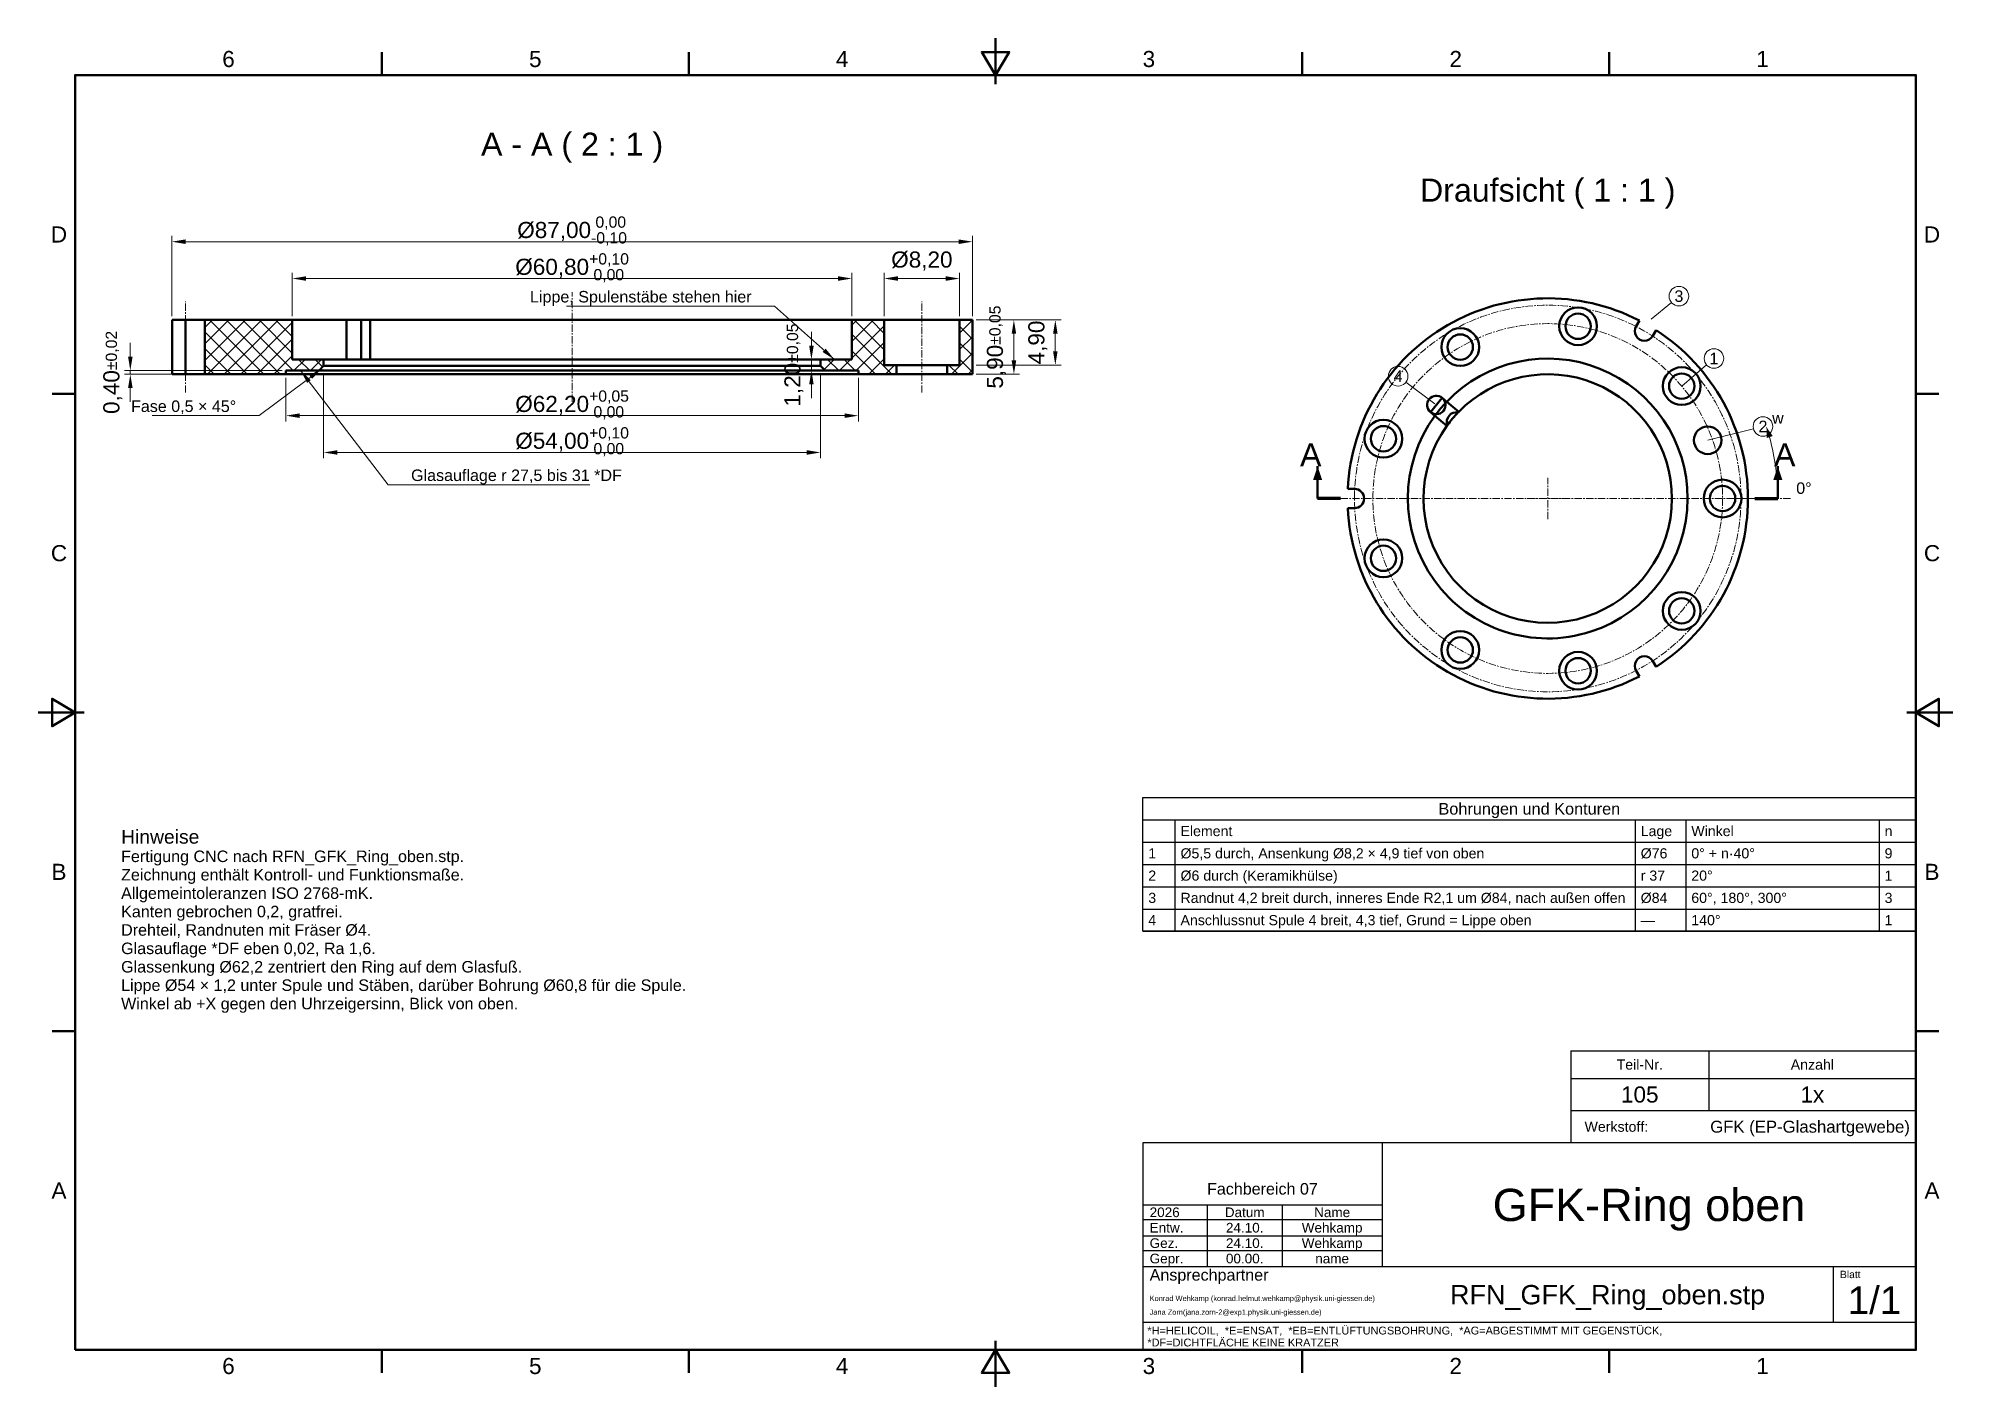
# Model space of a CAD drawing. Header units: millimetres. Extents: x 2 to 418, y 2 to 295.
import ezdxf
from ezdxf.enums import TextEntityAlignment as Align

# ---------------------------------------------------------------- set-up
doc = ezdxf.new("R2010")
doc.units = ezdxf.units.MM
doc.linetypes.add('CENTER2', pattern=[2.541, 1.587, -0.318, 0.318, -0.318])
for name, color, linetype, lineweight in [('BEMASSUNG', 7, 'Continuous', 18), ('MITTELLINIE', 7, 'CENTER2', 18), ('RAHMEN', 7, 'Continuous', 50), ('SCHNITTLINIE', 7, 'Continuous', 50), ('SCHRAFFUR', 7, 'Continuous', 18), ('SCHRIFTFELD', 7, 'Continuous', 25), ('SICHTKANTE', 7, 'Continuous', 50), ('TEXT', 7, 'Continuous', 18)]:
    doc.layers.add(name, color=color, linetype=linetype, lineweight=lineweight)
doc.styles.add('ISO', font='arial.ttf')
doc.dimstyles.new('RFN', dxfattribs={"dimtxt": 3.5, "dimasz": 3, "dimexe": 1.25, "dimexo": 0.8, "dimgap": 0.8, "dimtad": 1, "dimzin": 0, "dimtxsty": 'ISO', "dimcen": 0, "dimclrd": 7, "dimclre": 7, "dimclrt": 7, "dimadec": 1, "dimazin": 3, "dimtfac": 1, "dimtmove": 0, "dimatfit": 3, "dimtolj": 1, "dimtzin": 0, "dimlwd": 18, "dimlwe": 18})

msp = doc.modelspace()

# ---------------------------------------------------------------- hatches: boundary and pattern name
at = {"layer": 'SCHRAFFUR'}
h = msp.add_hatch(dxfattribs=at)
h.set_pattern_fill('ANSI37', scale=0.8)
h.paths.add_polyline_path([(55.8, 222.8), (63, 222.8), (55.8, 222.8), (55.8, 222), (38.2, 222), (38.2, 233.8), (57.2, 233.8), (57.2, 225.2), (64, 225.2), (64, 223.8), (63, 222.8)])
h = msp.add_hatch(dxfattribs=at)
h.set_pattern_fill('ANSI37', scale=0.8)
h.paths.add_polyline_path([(172, 225.2), (172, 223.8), (172, 225.2), (178.8, 225.2), (178.8, 233.8), (185.8, 233.8), (185.8, 224), (188.5, 224), (188.5, 222), (180.2, 222), (180.2, 222.8), (173, 222.8), (172, 223.8)])
h = msp.add_hatch(dxfattribs=at)
h.set_pattern_fill('ANSI37', scale=0.8)
h.paths.add_polyline_path([(199.5, 222), (205, 222), (199.5, 222), (199.5, 224), (202.2, 224), (202.2, 233.8), (205, 233.8), (205, 222)])

# ---------------------------------------------------------------- linework, layer by layer
at = {"layer": 'BEMASSUNG'}
for p, q in [((352.5, 233.971), (356.868, 237.611)), ((158, 236.8), (116.75, 236.8)), ((359.11, 219.426), (364.496, 224.043)), ((305.487, 215.569), (299.187, 220.294)), ((46, 213), (26.75, 213)), ((364.769, 207.655), (374.707, 210.139)), ((82, 198), (121.875, 198))]:
    msp.add_line(p, q, dxfattribs=at)
for centre in [(358.5, 238.971), (366.11, 225.426), (297.487, 221.569), (376.769, 210.655)]:
    msp.add_circle(centre, 2.125, dxfattribs=at)
msp.add_arc((330, 195), 50, 3, 18, dxfattribs=at)
msp.add_solid([(377.553, 210.451), (378.898, 208.575), (377.567, 208.142)], dxfattribs=at)
at = {"layer": 'MITTELLINIE'}
for p, q in [((34, 218), (34, 237.8)), ((118, 216), (118, 239.8)), ((194, 218), (194, 237.8)), ((330, 190.5), (330, 199.5)), ((285, 195), (375, 195)), ((325.5, 195), (334.5, 195)), ((371, 195), (383, 195))]:
    msp.add_line(p, q, dxfattribs=at)
for radius in [42, 38]:
    msp.add_circle((330, 195), radius, dxfattribs=at)
at = {"layer": 'RAHMEN'}
for p, q in [((76.667, 287), (76.667, 292)), ((143.333, 287), (143.333, 292)), ((210, 295), (210, 285)), ((210, 287), (210, 292)), ((276.667, 287), (276.667, 292)), ((343.333, 287), (343.333, 292)), ((10, 217.75), (5, 217.75)), ((410, 217.75), (415, 217.75)), ((2, 148.5), (12, 148.5)), ((10, 148.5), (5, 148.5)), ((418, 148.5), (408, 148.5)), ((410, 148.5), (415, 148.5)), ((10, 79.25), (5, 79.25)), ((410, 79.25), (415, 79.25)), ((76.667, 10), (76.667, 5)), ((143.333, 10), (143.333, 5)), ((210, 2), (210, 12)), ((210, 10), (210, 5)), ((276.667, 10), (276.667, 5)), ((343.333, 10), (343.333, 5))]:
    msp.add_line(p, q, dxfattribs=at)
for points in [[(210, 287), (213, 292), (207, 292)], [(10, 10), (410, 10), (410, 287), (10, 287)], [(10, 148.5), (5, 151.5), (5, 145.5)], [(410, 148.5), (415, 145.5), (415, 151.5)], [(210, 10), (207, 5), (213, 5)]]:
    msp.add_lwpolyline(points, close=True, dxfattribs=at)
at = {"layer": 'SCHNITTLINIE'}
for p, q in [((280, 195), (280, 202)), ((380, 195), (380, 202))]:
    msp.add_line(p, q, dxfattribs=at)
at = {"layer": 'SCHNITTLINIE', "lineweight": 70}
for p, q in [((285, 195), (280, 195)), ((375, 195), (380, 195))]:
    msp.add_line(p, q, dxfattribs=at)
at = {"layer": 'SCHNITTLINIE'}
for points in [[(280, 202), (281, 199), (279, 199)], [(380, 202), (381, 199), (379, 199)]]:
    msp.add_solid(points, dxfattribs=at)
at = {"layer": 'SCHRIFTFELD'}
for p, q in [((242, 125.16), (410, 125.16)), ((249, 125.16), (249, 100.96)), ((349, 125.16), (349, 100.96)), ((360, 125.16), (360, 100.96)), ((402, 125.16), (402, 100.96)), ((242, 120.32), (410, 120.32)), ((242, 115.48), (410, 115.48)), ((242, 110.64), (410, 110.64)), ((242, 105.8), (410, 105.8)), ((242, 100.96), (410, 100.96)), ((335, 75), (410, 75)), ((335, 75), (335, 55)), ((365, 75), (365, 62)), ((335, 69), (410, 69)), ((335, 62), (410, 62)), ((294, 55), (294, 28.1)), ((242, 41.5), (294, 41.5)), ((242, 38.3), (294, 38.3)), ((256, 41.5), (256, 28.1)), ((272.3, 41.5), (272.3, 28.1)), ((242, 34.8), (294, 34.8)), ((242, 31.6), (294, 31.6)), ((242, 28.1), (410, 28.1)), ((392, 28.1), (392, 16)), ((242, 16), (410, 16))]:
    msp.add_line(p, q, dxfattribs=at)
for points in [[(242, 130), (410, 130), (410, 100.96), (242, 100.96)], [(242, 10), (410, 10), (410, 55), (242, 55)]]:
    msp.add_lwpolyline(points, close=True, dxfattribs=at)
at = {"layer": 'SICHTKANTE'}
for p, q in [((34, 233.8), (31.101, 233.8)), ((31.101, 222), (31.101, 233.8)), ((34, 222), (34, 233.8)), ((38.2, 222), (38.2, 233.8)), ((38.2, 233.8), (57.2, 233.8)), ((57.2, 233.8), (57.2, 225.2)), ((68.954, 233.8), (68.954, 225.2)), ((74.097, 233.8), (72.157, 233.8)), ((72.157, 225.2), (72.157, 233.8)), ((74.097, 233.8), (74.097, 225.2)), ((178.8, 233.8), (178.8, 225.2)), ((178.8, 233.8), (185.8, 233.8)), ((185.8, 224), (185.8, 233.8)), ((202.2, 233.8), (205, 233.8)), ((202.2, 224), (202.2, 233.8)), ((205, 222), (205, 233.8)), ((349.181, 232.423), (349.906, 233.678)), ((352.819, 230.323), (353.543, 231.578)), ((57.2, 225.2), (64, 225.2)), ((64, 225.2), (64, 223.8)), ((172, 225.2), (172, 223.8)), ((172, 225.2), (178.8, 225.2)), ((31.101, 222), (34, 222)), ((55.8, 222), (38.2, 222)), ((63, 222.8), (55.8, 222.8)), ((55.8, 222.8), (55.8, 222)), ((64, 223.8), (63, 222.8)), ((172, 223.8), (173, 222.8)), ((180.2, 222.8), (173, 222.8)), ((180.2, 222.8), (180.2, 222)), ((188.5, 222), (180.2, 222)), ((185.8, 224), (188.5, 224)), ((188.5, 222), (188.5, 224)), ((199.5, 224), (202.2, 224)), ((199.5, 222), (199.5, 224)), ((205, 222), (199.5, 222)), ((304.507, 213.78), (307.079, 216.844)), ((308.048, 216.03), (307.079, 216.844)), ((305.477, 212.966), (304.507, 213.78)), ((308.088, 210.775), (305.477, 212.966)), ((310.659, 213.84), (308.048, 216.03)), ((288, 197.1), (286.551, 197.1)), ((288, 192.9), (286.551, 192.9)), ((352.819, 159.677), (353.543, 158.422)), ((349.181, 157.577), (349.906, 156.322))]:
    msp.add_line(p, q, dxfattribs=at)
for points in [[(38.2, 233.8), (38.192, 233.8), (38.185, 233.8), (38.177, 233.8), (38.16, 233.8), (38.137, 233.8), (38.114, 233.8), (38.089, 233.8), (38.051, 233.8), (38.013, 233.8), (37.975, 233.8), (37.927, 233.8), (37.874, 233.8), (37.822, 233.8), (37.765, 233.8), (37.699, 233.8), (37.632, 233.8), (37.566, 233.8), (37.488, 233.8), (37.409, 233.8), (37.329, 233.8), (37.244, 233.8), (37.153, 233.8), (37.061, 233.8), (36.97, 233.8), (36.867, 233.8), (36.765, 233.8), (36.663, 233.8), (36.555, 233.8), (36.443, 233.8), (36.331, 233.8), (36.217, 233.8), (36.097, 233.8), (35.977, 233.8), (35.857, 233.8), (35.732, 233.8), (35.605, 233.8), (35.478, 233.8), (35.349, 233.8), (35.217, 233.8), (35.085, 233.8), (34.953, 233.8), (34.819, 233.8), (34.683, 233.8), (34.548, 233.8), (34.411, 233.8), (34.274, 233.8), (34.137, 233.8), (34, 233.8)], [(68.954, 233.8), (68.496, 233.8), (68.037, 233.8), (67.578, 233.8), (67.137, 233.8), (66.709, 233.8), (66.28, 233.8), (65.856, 233.8), (65.459, 233.8), (65.061, 233.8), (64.664, 233.8), (64.289, 233.8), (63.923, 233.8), (63.557, 233.8), (63.201, 233.8), (62.868, 233.8), (62.535, 233.8), (62.202, 233.8), (61.897, 233.8), (61.597, 233.8), (61.297, 233.8), (61.012, 233.8), (60.745, 233.8), (60.479, 233.8), (60.213, 233.8), (59.981, 233.8), (59.75, 233.8), (59.518, 233.8), (59.306, 233.8), (59.109, 233.8), (58.912, 233.8), (58.721, 233.8), (58.559, 233.8), (58.397, 233.8), (58.236, 233.8), (58.099, 233.8), (57.973, 233.8), (57.847, 233.8), (57.731, 233.8), (57.641, 233.8), (57.551, 233.8), (57.461, 233.8), (57.401, 233.8), (57.347, 233.8), (57.293, 233.8), (57.254, 233.8), (57.236, 233.8), (57.218, 233.8), (57.2, 233.8)], [(72.157, 233.8), (72.101, 233.8), (72.045, 233.8), (71.989, 233.8), (71.931, 233.8), (71.873, 233.8), (71.814, 233.8), (71.755, 233.8), (71.694, 233.8), (71.633, 233.8), (71.572, 233.8), (71.509, 233.8), (71.446, 233.8), (71.383, 233.8), (71.319, 233.8), (71.254, 233.8), (71.189, 233.8), (71.124, 233.8), (71.057, 233.8), (70.991, 233.8), (70.924, 233.8), (70.857, 233.8), (70.788, 233.8), (70.72, 233.8), (70.652, 233.8), (70.583, 233.8), (70.513, 233.8), (70.444, 233.8), (70.374, 233.8), (70.304, 233.8), (70.234, 233.8), (70.163, 233.8), (70.092, 233.8), (70.021, 233.8), (69.951, 233.8), (69.879, 233.8), (69.808, 233.8), (69.737, 233.8), (69.666, 233.8), (69.594, 233.8), (69.523, 233.8), (69.451, 233.8), (69.38, 233.8), (69.309, 233.8), (69.238, 233.8), (69.167, 233.8), (69.096, 233.8), (69.025, 233.8), (68.954, 233.8)], [(178.8, 233.8), (178.545, 233.8), (178.29, 233.8), (178.035, 233.8), (177.492, 233.8), (176.734, 233.8), (175.976, 233.8), (175.149, 233.8), (173.91, 233.8), (172.671, 233.8), (171.432, 233.8), (169.875, 233.8), (168.19, 233.8), (166.506, 233.8), (164.708, 233.8), (162.626, 233.8), (160.545, 233.8), (158.463, 233.8), (156.093, 233.8), (153.674, 233.8), (151.255, 233.8), (148.722, 233.8), (146.036, 233.8), (143.35, 233.8), (140.664, 233.8), (137.788, 233.8), (134.911, 233.8), (132.035, 233.8), (129.097, 233.8), (126.114, 233.8), (123.13, 233.8), (120.143, 233.8), (117.138, 233.8), (114.133, 233.8), (111.127, 233.8), (108.168, 233.8), (105.228, 233.8), (102.287, 233.8), (99.39, 233.8), (96.599, 233.8), (93.808, 233.8), (91.017, 233.8), (88.423, 233.8), (85.862, 233.8), (83.301, 233.8), (80.87, 233.8), (78.612, 233.8), (76.354, 233.8), (74.097, 233.8)], [(202.2, 233.8), (202.14, 233.8), (202.08, 233.8), (202.02, 233.8), (201.893, 233.8), (201.716, 233.8), (201.54, 233.8), (201.347, 233.8), (201.062, 233.8), (200.777, 233.8), (200.492, 233.8), (200.141, 233.8), (199.762, 233.8), (199.383, 233.8), (198.983, 233.8), (198.53, 233.8), (198.076, 233.8), (197.623, 233.8), (197.125, 233.8), (196.619, 233.8), (196.114, 233.8), (195.597, 233.8), (195.064, 233.8), (194.532, 233.8), (194, 233.8), (193.468, 233.8), (192.936, 233.8), (192.403, 233.8), (191.886, 233.8), (191.381, 233.8), (190.875, 233.8), (190.377, 233.8), (189.924, 233.8), (189.47, 233.8), (189.017, 233.8), (188.617, 233.8), (188.238, 233.8), (187.859, 233.8), (187.508, 233.8), (187.223, 233.8), (186.938, 233.8), (186.653, 233.8), (186.46, 233.8), (186.284, 233.8), (186.107, 233.8), (185.98, 233.8), (185.92, 233.8), (185.86, 233.8), (185.8, 233.8)], [(74.176, 225.2), (73.779, 225.2), (73.381, 225.2), (72.984, 225.2), (72.602, 225.2), (72.231, 225.2), (71.859, 225.2), (71.492, 225.2), (71.148, 225.2), (70.804, 225.2), (70.459, 225.2), (70.135, 225.2), (69.818, 225.2), (69.502, 225.2), (69.193, 225.2), (68.905, 225.2), (68.616, 225.2), (68.328, 225.2), (68.064, 225.2), (67.804, 225.2), (67.545, 225.2), (67.298, 225.2), (67.068, 225.2), (66.837, 225.2), (66.607, 225.2), (66.406, 225.2), (66.206, 225.2), (66.005, 225.2), (65.822, 225.2), (65.652, 225.2), (65.481, 225.2), (65.315, 225.2), (65.176, 225.2), (65.036, 225.2), (64.896, 225.2), (64.778, 225.2), (64.669, 225.2), (64.56, 225.2), (64.46, 225.2), (64.382, 225.2), (64.304, 225.2), (64.226, 225.2), (64.174, 225.2), (64.127, 225.2), (64.08, 225.2), (64.047, 225.2), (64.031, 225.2), (64.016, 225.2), (64, 225.2)], [(74.454, 225.2), (74.448, 225.2), (74.442, 225.2), (74.437, 225.2), (74.431, 225.2), (74.425, 225.2), (74.419, 225.2), (74.413, 225.2), (74.408, 225.2), (74.402, 225.2), (74.396, 225.2), (74.39, 225.2), (74.384, 225.2), (74.378, 225.2), (74.373, 225.2), (74.367, 225.2), (74.361, 225.2), (74.355, 225.2), (74.349, 225.2), (74.344, 225.2), (74.338, 225.2), (74.332, 225.2), (74.326, 225.2), (74.32, 225.2), (74.315, 225.2), (74.309, 225.2), (74.303, 225.2), (74.297, 225.2), (74.292, 225.2), (74.286, 225.2), (74.28, 225.2), (74.274, 225.2), (74.268, 225.2), (74.263, 225.2), (74.257, 225.2), (74.251, 225.2), (74.245, 225.2), (74.24, 225.2), (74.234, 225.2), (74.228, 225.2), (74.222, 225.2), (74.216, 225.2), (74.211, 225.2), (74.205, 225.2), (74.199, 225.2), (74.193, 225.2), (74.188, 225.2), (74.182, 225.2), (74.176, 225.2)], [(78.99, 225.2), (78.889, 225.2), (78.787, 225.2), (78.686, 225.2), (78.586, 225.2), (78.485, 225.2), (78.385, 225.2), (78.285, 225.2), (78.186, 225.2), (78.087, 225.2), (77.987, 225.2), (77.889, 225.2), (77.791, 225.2), (77.692, 225.2), (77.595, 225.2), (77.497, 225.2), (77.4, 225.2), (77.303, 225.2), (77.207, 225.2), (77.111, 225.2), (77.015, 225.2), (76.919, 225.2), (76.824, 225.2), (76.729, 225.2), (76.634, 225.2), (76.54, 225.2), (76.446, 225.2), (76.351, 225.2), (76.258, 225.2), (76.165, 225.2), (76.072, 225.2), (75.979, 225.2), (75.887, 225.2), (75.795, 225.2), (75.704, 225.2), (75.612, 225.2), (75.522, 225.2), (75.431, 225.2), (75.34, 225.2), (75.251, 225.2), (75.161, 225.2), (75.071, 225.2), (74.982, 225.2), (74.894, 225.2), (74.805, 225.2), (74.717, 225.2), (74.629, 225.2), (74.542, 225.2), (74.454, 225.2)], [(79.318, 225.2), (79.312, 225.2), (79.305, 225.2), (79.298, 225.2), (79.291, 225.2), (79.284, 225.2), (79.277, 225.2), (79.27, 225.2), (79.263, 225.2), (79.257, 225.2), (79.25, 225.2), (79.243, 225.2), (79.236, 225.2), (79.229, 225.2), (79.222, 225.2), (79.215, 225.2), (79.209, 225.2), (79.202, 225.2), (79.195, 225.2), (79.188, 225.2), (79.181, 225.2), (79.174, 225.2), (79.167, 225.2), (79.161, 225.2), (79.154, 225.2), (79.147, 225.2), (79.14, 225.2), (79.133, 225.2), (79.126, 225.2), (79.12, 225.2), (79.113, 225.2), (79.106, 225.2), (79.099, 225.2), (79.092, 225.2), (79.085, 225.2), (79.079, 225.2), (79.072, 225.2), (79.065, 225.2), (79.058, 225.2), (79.051, 225.2), (79.044, 225.2), (79.038, 225.2), (79.031, 225.2), (79.024, 225.2), (79.017, 225.2), (79.01, 225.2), (79.004, 225.2), (78.997, 225.2), (78.99, 225.2)], [(172, 225.2), (171.775, 225.2), (171.55, 225.2), (171.325, 225.2), (170.846, 225.2), (170.178, 225.2), (169.509, 225.2), (168.78, 225.2), (167.687, 225.2), (166.594, 225.2), (165.501, 225.2), (164.127, 225.2), (162.64, 225.2), (161.154, 225.2), (159.567, 225.2), (157.73, 225.2), (155.893, 225.2), (154.056, 225.2), (151.963, 225.2), (149.828, 225.2), (147.692, 225.2), (145.455, 225.2), (143.083, 225.2), (140.71, 225.2), (138.337, 225.2), (135.795, 225.2), (133.253, 225.2), (130.71, 225.2), (128.113, 225.2), (125.474, 225.2), (122.835, 225.2), (120.193, 225.2), (117.532, 225.2), (114.872, 225.2), (112.211, 225.2), (109.59, 225.2), (106.984, 225.2), (104.378, 225.2), (101.809, 225.2), (99.332, 225.2), (96.855, 225.2), (94.378, 225.2), (92.073, 225.2), (89.796, 225.2), (87.519, 225.2), (85.355, 225.2), (83.343, 225.2), (81.331, 225.2), (79.318, 225.2)], [(38.2, 222), (38.192, 222), (38.185, 222), (38.177, 222), (38.16, 222), (38.137, 222), (38.114, 222), (38.089, 222), (38.051, 222), (38.013, 222), (37.975, 222), (37.927, 222), (37.874, 222), (37.822, 222), (37.765, 222), (37.699, 222), (37.632, 222), (37.566, 222), (37.488, 222), (37.409, 222), (37.329, 222), (37.244, 222), (37.153, 222), (37.061, 222), (36.97, 222), (36.867, 222), (36.765, 222), (36.663, 222), (36.555, 222), (36.443, 222), (36.331, 222), (36.217, 222), (36.097, 222), (35.977, 222), (35.857, 222), (35.732, 222), (35.605, 222), (35.478, 222), (35.349, 222), (35.217, 222), (35.085, 222), (34.953, 222), (34.819, 222), (34.683, 222), (34.548, 222), (34.411, 222), (34.274, 222), (34.137, 222), (34, 222)], [(180.2, 222), (179.745, 222), (179.29, 222), (178.835, 222), (177.874, 222), (176.532, 222), (175.19, 222), (173.731, 222), (171.57, 222), (169.409, 222), (167.247, 222), (164.578, 222), (161.705, 222), (158.833, 222), (155.798, 222), (152.359, 222), (148.919, 222), (145.479, 222), (141.701, 222), (137.866, 222), (134.032, 222), (130.111, 222), (126.074, 222), (122.037, 222), (118, 222), (113.963, 222), (109.926, 222), (105.889, 222), (101.968, 222), (98.134, 222), (94.299, 222), (90.521, 222), (87.081, 222), (83.641, 222), (80.202, 222), (77.167, 222), (74.295, 222), (71.422, 222), (68.753, 222), (66.591, 222), (64.43, 222), (62.269, 222), (60.81, 222), (59.468, 222), (58.126, 222), (57.165, 222), (56.71, 222), (56.255, 222), (55.8, 222)], [(173, 222.8), (172.598, 222.8), (172.196, 222.8), (171.793, 222.8), (170.943, 222.8), (169.757, 222.8), (168.57, 222.8), (167.28, 222.8), (165.369, 222.8), (163.458, 222.8), (161.547, 222.8), (159.186, 222.8), (156.646, 222.8), (154.106, 222.8), (151.423, 222.8), (148.381, 222.8), (145.34, 222.8), (142.298, 222.8), (138.957, 222.8), (135.567, 222.8), (132.176, 222.8), (128.709, 222.8), (125.139, 222.8), (121.57, 222.8), (118, 222.8), (114.43, 222.8), (110.861, 222.8), (107.291, 222.8), (103.824, 222.8), (100.433, 222.8), (97.043, 222.8), (93.702, 222.8), (90.66, 222.8), (87.619, 222.8), (84.577, 222.8), (81.894, 222.8), (79.354, 222.8), (76.814, 222.8), (74.453, 222.8), (72.542, 222.8), (70.631, 222.8), (68.72, 222.8), (67.43, 222.8), (66.243, 222.8), (65.057, 222.8), (64.207, 222.8), (63.804, 222.8), (63.402, 222.8), (63, 222.8)], [(172, 223.8), (171.605, 223.8), (171.21, 223.8), (170.815, 223.8), (169.98, 223.8), (168.816, 223.8), (167.651, 223.8), (166.384, 223.8), (164.508, 223.8), (162.631, 223.8), (160.755, 223.8), (158.438, 223.8), (155.944, 223.8), (153.45, 223.8), (150.815, 223.8), (147.829, 223.8), (144.843, 223.8), (141.856, 223.8), (138.576, 223.8), (135.247, 223.8), (131.918, 223.8), (128.514, 223.8), (125.009, 223.8), (121.505, 223.8), (118, 223.8), (114.495, 223.8), (110.991, 223.8), (107.486, 223.8), (104.082, 223.8), (100.753, 223.8), (97.424, 223.8), (94.144, 223.8), (91.157, 223.8), (88.171, 223.8), (85.185, 223.8), (82.55, 223.8), (80.056, 223.8), (77.562, 223.8), (75.245, 223.8), (73.369, 223.8), (71.492, 223.8), (69.616, 223.8), (68.349, 223.8), (67.184, 223.8), (66.02, 223.8), (65.185, 223.8), (64.79, 223.8), (64.395, 223.8), (64, 223.8)], [(199.5, 224), (199.46, 224), (199.42, 224), (199.379, 224), (199.294, 224), (199.176, 224), (199.057, 224), (198.928, 224), (198.737, 224), (198.546, 224), (198.355, 224), (198.119, 224), (197.865, 224), (197.611, 224), (197.342, 224), (197.038, 224), (196.734, 224), (196.43, 224), (196.096, 224), (195.757, 224), (195.418, 224), (195.071, 224), (194.714, 224), (194.357, 224), (194, 224), (193.643, 224), (193.286, 224), (192.929, 224), (192.582, 224), (192.243, 224), (191.904, 224), (191.57, 224), (191.266, 224), (190.962, 224), (190.658, 224), (190.389, 224), (190.135, 224), (189.881, 224), (189.645, 224), (189.454, 224), (189.263, 224), (189.072, 224), (188.943, 224), (188.824, 224), (188.706, 224), (188.621, 224), (188.58, 224), (188.54, 224), (188.5, 224)], [(199.5, 222), (199.46, 222), (199.42, 222), (199.379, 222), (199.294, 222), (199.176, 222), (199.057, 222), (198.928, 222), (198.737, 222), (198.546, 222), (198.355, 222), (198.119, 222), (197.865, 222), (197.611, 222), (197.342, 222), (197.038, 222), (196.734, 222), (196.43, 222), (196.096, 222), (195.757, 222), (195.418, 222), (195.071, 222), (194.714, 222), (194.357, 222), (194, 222), (193.643, 222), (193.286, 222), (192.929, 222), (192.582, 222), (192.243, 222), (191.904, 222), (191.57, 222), (191.266, 222), (190.962, 222), (190.658, 222), (190.389, 222), (190.135, 222), (189.881, 222), (189.645, 222), (189.454, 222), (189.263, 222), (189.072, 222), (188.943, 222), (188.824, 222), (188.706, 222), (188.621, 222), (188.58, 222), (188.54, 222), (188.5, 222)]]:
    msp.add_lwpolyline(points, dxfattribs=at)
for centre, radius in [((336.599, 232.423), 4.1), ((336.599, 232.423), 2.75), ((311, 227.909), 4.1), ((311, 227.909), 2.75), ((359.11, 219.426), 4.1), ((359.11, 219.426), 2.75), ((294.292, 207.997), 4.1), ((294.292, 207.997), 2.75), ((364.769, 207.655), 3), ((368, 195), 4.1), ((368, 195), 2.75), ((294.292, 182.003), 4.1), ((294.292, 182.003), 2.75), ((359.11, 170.574), 4.1), ((359.11, 170.574), 2.75), ((311, 162.091), 4.1), ((311, 162.091), 2.75), ((336.599, 157.577), 4.1), ((336.599, 157.577), 2.75)]:
    msp.add_circle(centre, radius, dxfattribs=at)
for centre, radius, start, end in [((330, 195), 43.5, 62.76708, 177.23292), ((351, 231.373), 2.1, 150, 270), ((351, 231.373), 2.1, 270, 330), ((330, 195), 43.5, 0, 57.23292), ((330, 195), 30.4, 0, 136.22782), ((330, 195), 27, 0, 135.75198), ((305.793, 215.312), 2, 50, 230), ((305.793, 215.312), 2, 11.66538, 50), ((330, 195), 30.4, 143.77218, 0), ((305.793, 215.312), 2, 230, 268.33462), ((330, 195), 30.4, 142.95808, 143.77218), ((330, 195), 30.4, 137.04192, 142.95808), ((305.793, 215.312), 2, 268.33462, 270), ((305.793, 215.312), 2, 270, 11.66538), ((330, 195), 30.4, 136.22782, 137.04192), ((310.083, 211.712), 2, 78.10922, 201.89078), ((330, 195), 27, 136.25379, 143.74621), ((330, 195), 27, 135.75198, 136.25379), ((330, 195), 27, 144.24802, 0), ((330, 195), 27, 143.74621, 144.24802), ((288, 195), 2.1, 270, 90), ((330, 195), 43.5, 182.76708, 297.23292), ((330, 195), 43.5, 302.76708, 0), ((351, 158.627), 2.1, 30, 210)]:
    msp.add_arc(centre, radius, start, end, dxfattribs=at)

# ---------------------------------------------------------------- texts
at = {"layer": 'RAHMEN', "style": 'ISO'}
for s, p in [('6', (43.333, 290.5)), ('5', (110, 290.5)), ('4', (176.667, 290.5)), ('3', (243.333, 290.5)), ('2', (310, 290.5)), ('1', (376.667, 290.5)), ('D', (6.5, 252.375)), ('D', (413.5, 252.375)), ('C', (6.5, 183.125)), ('C', (413.5, 183.125)), ('B', (6.5, 113.875)), ('B', (413.5, 113.875)), ('A', (6.5, 44.625)), ('A', (413.5, 44.625)), ('6', (43.333, 6.5)), ('5', (110, 6.5)), ('4', (176.667, 6.5)), ('3', (243.333, 6.5)), ('2', (310, 6.5)), ('1', (376.667, 6.5))]:
    msp.add_text(s, height=3.5, dxfattribs=at).set_placement(p, align=Align.MIDDLE_CENTER)
at = {"layer": 'SCHRIFTFELD', "style": 'ISO'}
for s, height, p in [('Teil-Nr.', 2.2, (350, 72)), ('Anzahl', 2.2, (387.5, 72)), ('Fachbereich 07', 2.5, (268, 45))]:
    msp.add_text(s, height=height, dxfattribs=at).set_placement(p, align=Align.MIDDLE_CENTER)
for s, height, p in [('Werkstoff:', 2.2, (338, 58.5)), ('Ansprechpartner', 2.5, (243.5, 26.3)), ('Blatt', 1.6, (393.5, 26.4))]:
    msp.add_text(s, height=height, dxfattribs=at).set_placement(p, align=Align.MIDDLE_LEFT)
at = {"layer": 'SCHRIFTFELD', "color": 8, "style": 'ISO'}
for s, p in [('*H=HELICOIL,  *E=ENSAT,  *EB=ENTLÜFTUNGSBOHRUNG,  *AG=ABGESTIMMT MIT GEGENSTÜCK,', (243, 14.2)), ('*DF=DICHTFLÄCHE KEINE KRATZER', (243, 11.6))]:
    msp.add_text(s, height=1.7, dxfattribs=at).set_placement(p, align=Align.MIDDLE_LEFT)
at = {"layer": 'TEXT', "style": 'ISO'}
for s, height, p in [('A - A ( 2 : 1 )', 5, (118, 272)), ('Draufsicht ( 1 : 1 )', 5, (330, 262)), ('3', 2.5, (358.5, 238.971)), ('1', 2.5, (366.11, 225.426)), ('4', 2.5, (297.487, 221.569)), ('2', 2.5, (376.769, 210.655)), ('A', 5, (278.5, 204.5)), ('A', 5, (381.5, 204.5)), ('Bohrungen und Konturen', 2.53, (326, 127.58)), ('Datum', 2.1, (264.15, 39.9)), ('Name', 2.1, (283.15, 39.9))]:
    msp.add_text(s, height=height, dxfattribs=at).set_placement(p, align=Align.MIDDLE_CENTER)
for s, p in [('Lippe, Spulenstäbe stehen hier', (157, 237.6)), ('Fase 0,5 × 45°', (45, 213.8))]:
    msp.add_text(s, height=2.5, dxfattribs=at).set_placement(p, align=Align.RIGHT)
for s, height, p in [('w', 2.5, (378.753, 211.251)), ('Glasauflage r 27,5 bis 31 *DF', 2.5, (83, 198.8)), ('0°', 2.5, (384, 196)), ('Hinweise', 3, (20, 120)), ('Fertigung CNC nach RFN_GFK_Ring_oben.stp.', 2.5, (20, 116)), ('Zeichnung enthält Kontroll- und Funktionsmaße.', 2.5, (20, 112)), ('Allgemeintoleranzen ISO 2768-mK.', 2.5, (20, 108)), ('Kanten gebrochen 0,2, gratfrei.', 2.5, (20, 104)), ('Drehteil, Randnuten mit Fräser Ø4.', 2.5, (20, 100)), ('Glasauflage *DF eben 0,02, Ra 1,6.', 2.5, (20, 96)), ('Glassenkung Ø62,2 zentriert den Ring auf dem Glasfuß.', 2.5, (20, 92)), ('Lippe Ø54 × 1,2 unter Spule und Stäben, darüber Bohrung Ø60,8 für die Spule.', 2.5, (20, 88)), ('Winkel ab +X gegen den Uhrzeigersinn, Blick von oben.', 2.5, (20, 84))]:
    msp.add_text(s, height=height, dxfattribs=at).set_placement(p)
for s, height, p in [('Element', 2.2, (250.2, 122.74)), ('Lage', 2.2, (350.2, 122.74)), ('Winkel', 2.2, (361.2, 122.74)), ('n', 2.2, (403.2, 122.74)), ('1', 2.2, (243.2, 117.9)), ('Ø5,5 durch, Ansenkung Ø8,2 × 4,9 tief von oben', 2.2, (250.2, 117.9)), ('Ø76', 2.2, (350.2, 117.9)), ('0° + n·40°', 2.2, (361.2, 117.9)), ('9', 2.2, (403.2, 117.9)), ('2', 2.2, (243.2, 113.06)), ('Ø6 durch (Keramikhülse)', 2.2, (250.2, 113.06)), ('r 37', 2.2, (350.2, 113.06)), ('20°', 2.2, (361.2, 113.06)), ('1', 2.2, (403.2, 113.06)), ('3', 2.2, (243.2, 108.22)), ('Randnut 4,2 breit durch, inneres Ende R2,1 um Ø84, nach außen offen', 2.2, (250.2, 108.22)), ('Ø84', 2.2, (350.2, 108.22)), ('60°, 180°, 300°', 2.2, (361.2, 108.22)), ('3', 2.2, (403.2, 108.22)), ('4', 2.2, (243.2, 103.38)), ('Anschlussnut Spule 4 breit, 4,3 tief, Grund = Lippe oben', 2.2, (250.2, 103.38)), ('140°', 2.2, (361.2, 103.38)), ('1', 2.2, (403.2, 103.38)), ('—', 2.2, (350.2, 103.38)), ('Entw.', 2.1, (243.5, 36.55)), ('Gez.', 2.1, (243.5, 33.2)), ('Gepr.', 2.1, (243.5, 29.85)), ('Konrad Wehkamp (konrad.helmut.wehkamp@physik.uni-giessen.de)', 1.15, (243.5, 21.2)), ('Jana Zorn(jana.zorn-2@exp1.physik.uni-giessen.de)', 1.15, (243.5, 18.2))]:
    msp.add_text(s, height=height, dxfattribs=at).set_placement(p, align=Align.MIDDLE_LEFT)
at = {"layer": 'TEXT', "color": 5, "style": 'ISO'}
for s, height, p in [('105', 3.5, (350, 65.5)), ('1x', 3.5, (387.5, 65.5)), ('GFK (EP-Glashartgewebe)', 2.6, (387, 58.5)), ('GFK-Ring oben', 7, (352, 41.5)), ('24.10.', 2.1, (264.15, 36.55)), ('Wehkamp', 2.1, (283.15, 36.55)), ('24.10.', 2.1, (264.15, 33.2)), ('Wehkamp', 2.1, (283.15, 33.2)), ('00.00.', 2.1, (264.15, 29.85)), ('name', 2.1, (283.15, 29.85)), ('RFN_GFK_Ring_oben.stp', 4.2, (343, 22)), ('1/1', 6, (401, 20.8))]:
    msp.add_text(s, height=height, dxfattribs=at).set_placement(p, align=Align.MIDDLE_CENTER)
msp.add_text('2026', height=2.1, dxfattribs=at).set_placement((243.5, 39.9), align=Align.MIDDLE_LEFT)

# ---------------------------------------------------------------- dimensions: what is measured, and where the dimension line sits
at = {"layer": 'BEMASSUNG'}
for base, p1, p2, override in [((31, 250.8), (31, 233.8), (205, 233.8), {"dimlfac": 0.5, "dimtol": 1, "dimtp": 0, "dimtm": 0.1, "dimtfac": 0.7}), ((57.2, 242.8), (57.2, 233.8), (178.8, 233.8), {"dimlfac": 0.5, "dimtol": 1, "dimtp": 0.1, "dimtm": 0, "dimtfac": 0.7}), ((185.8, 242.8), (185.8, 233.8), (202.2, 233.8), {"dimlfac": 0.5}), ((55.8, 213), (55.8, 222), (180.2, 222), {"dimlfac": 0.5, "dimtol": 1, "dimtp": 0.05, "dimtm": 0, "dimtfac": 0.7}), ((64, 205), (64, 222.8), (172, 222.8), {"dimlfac": 0.5, "dimtol": 1, "dimtp": 0.1, "dimtm": 0, "dimtfac": 0.7})]:
    msp.add_linear_dim(base=base, p1=p1, p2=p2, text='Ø<>', dimstyle='RFN', override=override, dxfattribs=at).render()
for base, p1, p2, override in [((214, 222), (205, 222), (205, 233.8), {"dimlfac": 0.5, "dimtol": 1, "dimtp": 0.05, "dimtm": 0.05, "dimtfac": 0.7}), ((22, 222), (55.8, 222), (55.8, 222.8), {"dimlfac": 0.5, "dimtol": 1, "dimtp": 0.02, "dimtm": 0.02, "dimtfac": 0.7}), ((170, 222.8), (172, 222.8), (172, 225.2), {"dimlfac": 0.5, "dimtol": 1, "dimtp": 0.05, "dimtm": 0.05, "dimtfac": 0.7}), ((223, 224), (205, 224), (205, 233.8), {"dimlfac": 0.5})]:
    msp.add_linear_dim(base=base, p1=p1, p2=p2, angle=90, dimstyle='RFN', override=override, dxfattribs=at).render()

# ---------------------------------------------------------------- leaders
for points in [[(175, 225.2), (162, 236.8), (158, 236.8)], [(63.6, 223.2), (50, 213), (46, 213)], [(59, 222.8), (78, 198), (82, 198)]]:
    msp.add_leader(points, dimstyle='RFN', dxfattribs=at)

doc.saveas('drawing.dxf')
